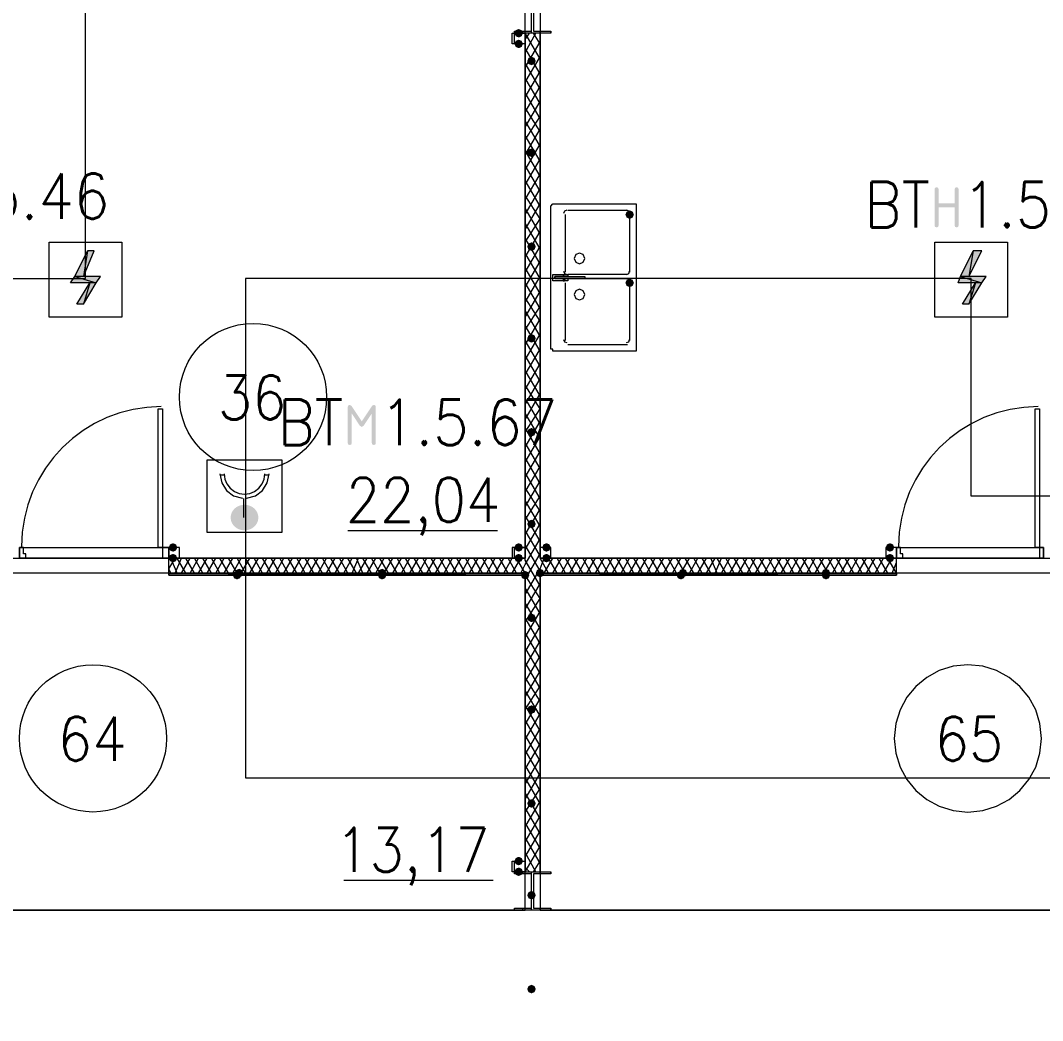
# Model space of a CAD drawing. Header units: millimetres. Extents: x 0 to 420, y 0 to 297.
# Drawn here: x 120.63 to 140.91, y 167.1 to 186.94 of the extents above; entities that cross this region are included whole.
import ezdxf

# ---------------------------------------------------------------- set-up
doc = ezdxf.new("R2010")
doc.units = ezdxf.units.MM
doc.styles.get("Standard").update_dxf_attribs({"font": 'STANDARD'})

msp = doc.modelspace()

# ---------------------------------------------------------------- hatches: boundary and pattern name
for color, points in [(7, [(130.598333, 186.69), (130.573463, 186.630204), (130.513667, 186.605333), (130.453871, 186.630204), (130.429, 186.69), (130.453871, 186.749796), (130.513667, 186.774667), (130.573462, 186.749796)]), (7, [(130.598333, 186.478333), (130.573463, 186.418537), (130.513667, 186.393667), (130.453871, 186.418537), (130.429, 186.478333), (130.453871, 186.538129), (130.513667, 186.563), (130.573462, 186.538129)]), (7, [(130.852333, 186.139667), (130.827463, 186.079871), (130.767667, 186.055), (130.707871, 186.079871), (130.683, 186.139667), (130.707871, 186.199462), (130.767667, 186.224333), (130.827462, 186.199463)]), (7, [(130.852333, 184.319333), (130.827463, 184.259537), (130.767667, 184.234667), (130.707871, 184.259537), (130.683, 184.319333), (130.707871, 184.379129), (130.767667, 184.404), (130.827462, 184.379129)]), (7, [(138.763375, 182.877353), (138.763375, 183.593933), (138.773366, 183.623699), (138.803614, 183.633621), (138.833379, 183.623699), (138.843301, 183.593933), (138.843301, 183.315018), (139.161352, 183.315018), (139.161352, 183.593933), (139.171274, 183.623699), (139.20104, 183.633621), (139.231081, 183.623699), (139.241279, 183.593933), (139.241279, 182.877353), (139.231081, 182.847588), (139.20104, 182.837666), (139.171274, 182.847588), (139.161352, 182.877353), (139.161352, 183.235643), (138.843301, 183.235643), (138.843301, 182.877353), (138.833379, 182.847588), (138.803614, 182.837666), (138.773366, 182.847588)]), (7, [(132.799667, 183.091667), (132.774796, 183.031871), (132.715, 183.007), (132.655204, 183.031871), (132.630333, 183.091667), (132.655204, 183.151462), (132.715, 183.176333), (132.774796, 183.151463)]), (7, [(130.852333, 182.456667), (130.827463, 182.396871), (130.767667, 182.372), (130.707871, 182.396871), (130.683, 182.456667), (130.707871, 182.516462), (130.767667, 182.541333), (130.827462, 182.516463)]), (7, [(132.799667, 181.737), (132.774796, 181.677204), (132.715, 181.652333), (132.655204, 181.677204), (132.630333, 181.737), (132.655204, 181.796796), (132.715, 181.821667), (132.774796, 181.796796)]), (7, [(130.852333, 180.636333), (130.827463, 180.576537), (130.767667, 180.551667), (130.707871, 180.576537), (130.683, 180.636333), (130.707871, 180.696129), (130.767667, 180.721), (130.827462, 180.696129)]), (7, [(127.6393, 179.315621), (127.669065, 179.305699), (127.678987, 179.275933), (127.678987, 178.559353), (127.669065, 178.529588), (127.6393, 178.519666), (127.609534, 178.529588), (127.599612, 178.559353), (127.599612, 179.144744), (127.437004, 178.901658), (127.400623, 178.877956), (127.363141, 178.901658), (127.201635, 179.144744), (127.201635, 178.559353), (127.191713, 178.529588), (127.161947, 178.519666), (127.131699, 178.529588), (127.121708, 178.559353), (127.121708, 179.275933), (127.131699, 179.305699), (127.161947, 179.315621), (127.196674, 179.295777), (127.400623, 178.989853), (127.605675, 179.297982)]), (7, [(130.852333, 178.773667), (130.827463, 178.713871), (130.767667, 178.689), (130.707871, 178.713871), (130.683, 178.773667), (130.707871, 178.833462), (130.767667, 178.858333), (130.827462, 178.833463)]), (7, [(130.852333, 176.953333), (130.827463, 176.893537), (130.767667, 176.868667), (130.707871, 176.893537), (130.683, 176.953333), (130.707871, 177.013129), (130.767667, 177.038), (130.827462, 177.013129)]), (7, [(123.740333, 176.487667), (123.715463, 176.427871), (123.655667, 176.403), (123.595871, 176.427871), (123.571, 176.487667), (123.595871, 176.547462), (123.655667, 176.572333), (123.715462, 176.547463)]), (7, [(130.598333, 176.487667), (130.573463, 176.427871), (130.513667, 176.403), (130.453871, 176.427871), (130.429, 176.487667), (130.453871, 176.547462), (130.513667, 176.572333), (130.573462, 176.547463)]), (7, [(131.148667, 176.487667), (131.123796, 176.427871), (131.064, 176.403), (131.004204, 176.427871), (130.979333, 176.487667), (131.004204, 176.547462), (131.064, 176.572333), (131.123796, 176.547463)]), (7, [(137.964333, 176.487667), (137.939463, 176.427871), (137.879667, 176.403), (137.819871, 176.427871), (137.795, 176.487667), (137.819871, 176.547462), (137.879667, 176.572333), (137.939462, 176.547463)]), (7, [(123.740333, 176.276), (123.715463, 176.216204), (123.655667, 176.191333), (123.595871, 176.216204), (123.571, 176.276), (123.595871, 176.335796), (123.655667, 176.360667), (123.715462, 176.335796)]), (7, [(130.598333, 176.276), (130.573463, 176.216204), (130.513667, 176.191333), (130.453871, 176.216204), (130.429, 176.276), (130.453871, 176.335796), (130.513667, 176.360667), (130.573462, 176.335796)]), (7, [(131.148667, 176.276), (131.123796, 176.216204), (131.064, 176.191333), (131.004204, 176.216204), (130.979333, 176.276), (131.004204, 176.335796), (131.064, 176.360667), (131.123796, 176.335796)]), (7, [(137.964333, 176.276), (137.939463, 176.216204), (137.879667, 176.191333), (137.819871, 176.216204), (137.795, 176.276), (137.819871, 176.335796), (137.879667, 176.360667), (137.939462, 176.335796)]), (254, [(125.010333, 175.937333), (124.985463, 175.877537), (124.925667, 175.852667), (124.865871, 175.877537), (124.841, 175.937333), (124.865871, 175.997129), (124.925667, 176.022), (124.985462, 175.997129)]), (254, [(125.052667, 175.979667), (125.027796, 175.919871), (124.968, 175.895), (124.908204, 175.919871), (124.883333, 175.979667), (124.908204, 176.039462), (124.968, 176.064333), (125.027796, 176.039463)]), (254, [(127.889, 175.979667), (127.864129, 175.919871), (127.804333, 175.895), (127.744538, 175.919871), (127.719667, 175.979667), (127.744537, 176.039462), (127.804333, 176.064333), (127.864129, 176.039463)]), (254, [(127.889, 175.937333), (127.864129, 175.877537), (127.804333, 175.852667), (127.744538, 175.877537), (127.719667, 175.937333), (127.744537, 175.997129), (127.804333, 176.022), (127.864129, 175.997129)]), (254, [(130.725333, 175.937333), (130.700463, 175.877537), (130.640667, 175.852667), (130.580871, 175.877537), (130.556, 175.937333), (130.580871, 175.997129), (130.640667, 176.022), (130.700462, 175.997129)]), (254, [(130.725333, 175.937333), (130.700463, 175.877537), (130.640667, 175.852667), (130.580871, 175.877537), (130.556, 175.937333), (130.580871, 175.997129), (130.640667, 176.022), (130.700462, 175.997129)]), (254, [(131.021667, 175.979667), (130.996796, 175.919871), (130.937, 175.895), (130.877204, 175.919871), (130.852333, 175.979667), (130.877204, 176.039462), (130.937, 176.064333), (130.996796, 176.039463)]), (254, [(133.815667, 175.937333), (133.790796, 175.877537), (133.731, 175.852667), (133.671204, 175.877537), (133.646333, 175.937333), (133.671204, 175.997129), (133.731, 176.022), (133.790796, 175.997129)]), (254, [(133.858, 175.979667), (133.833129, 175.919871), (133.773333, 175.895), (133.713538, 175.919871), (133.688667, 175.979667), (133.713537, 176.039462), (133.773333, 176.064333), (133.833129, 176.039463)]), (254, [(136.694333, 175.979667), (136.669463, 175.919871), (136.609667, 175.895), (136.549871, 175.919871), (136.525, 175.979667), (136.549871, 176.039462), (136.609667, 176.064333), (136.669462, 176.039463)]), (254, [(136.694333, 175.937333), (136.669463, 175.877537), (136.609667, 175.852667), (136.549871, 175.877537), (136.525, 175.937333), (136.549871, 175.997129), (136.609667, 176.022), (136.669462, 175.997129)]), (7, [(130.852333, 175.090667), (130.827463, 175.030871), (130.767667, 175.006), (130.707871, 175.030871), (130.683, 175.090667), (130.707871, 175.150462), (130.767667, 175.175333), (130.827462, 175.150463)]), (7, [(130.852333, 173.270333), (130.827463, 173.210537), (130.767667, 173.185667), (130.707871, 173.210537), (130.683, 173.270333), (130.707871, 173.330129), (130.767667, 173.355), (130.827462, 173.330129)]), (7, [(130.852333, 171.407667), (130.827463, 171.347871), (130.767667, 171.323), (130.707871, 171.347871), (130.683, 171.407667), (130.707871, 171.467462), (130.767667, 171.492333), (130.827462, 171.467463)]), (7, [(130.598333, 170.264667), (130.573463, 170.204871), (130.513667, 170.18), (130.453871, 170.204871), (130.429, 170.264667), (130.453871, 170.324462), (130.513667, 170.349333), (130.573462, 170.324463)]), (7, [(130.598333, 170.053), (130.573463, 169.993204), (130.513667, 169.968333), (130.453871, 169.993204), (130.429, 170.053), (130.453871, 170.112796), (130.513667, 170.137667), (130.573462, 170.112796)]), (7, [(130.852333, 169.587333), (130.827463, 169.527537), (130.767667, 169.502667), (130.707871, 169.527537), (130.683, 169.587333), (130.707871, 169.647129), (130.767667, 169.672), (130.827462, 169.647129)]), (7, [(130.852333, 167.724667), (130.827463, 167.664871), (130.767667, 167.64), (130.707871, 167.664871), (130.683, 167.724667), (130.707871, 167.784462), (130.767667, 167.809333), (130.827462, 167.784463)])]:
    msp.add_hatch(color=color).paths.add_polyline_path(points, flags=0)
h = msp.add_hatch(color=1)
h.paths.add_polyline_path([(122.089335, 182.371999), (121.962335, 182.371999), (121.877668, 181.863999)], flags=0)
h.paths.add_polyline_path([(121.962335, 182.371999), (121.877668, 181.863999), (121.708335, 181.863999)], flags=0)
h = msp.add_hatch(color=1)
h.paths.add_polyline_path([(139.700001, 182.371999), (139.530668, 182.371999), (139.446001, 181.863999)], flags=0)
h.paths.add_polyline_path([(139.530668, 182.371999), (139.446001, 181.863999), (139.276668, 181.863999)], flags=0)
h = msp.add_hatch(color=1)
h.paths.add_polyline_path([(122.216335, 181.863999), (121.708335, 181.863999), (122.131668, 181.736999)], flags=0)
h.paths.add_polyline_path([(121.708335, 181.863999), (122.131668, 181.736999), (121.623668, 181.736999)], flags=0)
h = msp.add_hatch(color=1)
h.paths.add_polyline_path([(122.131668, 181.736999), (122.004668, 181.736999), (121.877668, 181.313666)], flags=0)
h.paths.add_polyline_path([(122.004668, 181.736999), (121.877668, 181.313666), (121.750668, 181.313666)], flags=0)
h = msp.add_hatch(color=1)
h.paths.add_polyline_path([(139.784668, 181.863999), (139.276668, 181.863999), (139.700001, 181.736999)], flags=0)
h.paths.add_polyline_path([(139.276668, 181.863999), (139.700001, 181.736999), (139.234334, 181.736999)], flags=0)
h = msp.add_hatch(color=1)
h.paths.add_polyline_path([(139.700001, 181.736999), (139.573001, 181.736999), (139.446001, 181.313666)], flags=0)
h.paths.add_polyline_path([(139.573001, 181.736999), (139.446001, 181.313666), (139.319001, 181.313666)], flags=0)
h = msp.add_hatch(color=1)
edge = h.paths.add_edge_path(flags=0)
edge.add_ellipse((125.073835, 177.080333), major_axis=(0.275167, 0), ratio=0.923077, start_angle=0, end_angle=360)
h = msp.add_hatch(color=7)
h.paths.add_polyline_path([(130.640667, 175.979667), (123.571, 175.979667), (130.640667, 175.937333)], flags=0)
h.paths.add_polyline_path([(123.571, 175.979667), (130.640667, 175.937333), (123.571, 175.937333)], flags=0)
h = msp.add_hatch(color=7)
h.paths.add_polyline_path([(138.006667, 175.979667), (130.937, 175.979667), (138.006667, 175.937333)], flags=0)
h.paths.add_polyline_path([(130.937, 175.979667), (138.006667, 175.937333), (130.937, 175.937333)], flags=0)

# ---------------------------------------------------------------- linework, layer by layer
at = {"color": 1, "lineweight": 0}
for points in [[(107.611335, 163.152666), (107.611335, 178.138666), (107.611335, 178.858333), (108.331001, 178.858333), (117.771335, 178.858333), (117.771335, 181.821666), (121.200335, 181.821666), (121.920001, 181.821666), (121.920001, 195.622333), (116.755335, 195.622333), (116.755335, 203.369333), (110.659335, 203.369333), (110.659335, 213.783332), (109.685668, 213.783332), (109.685668, 219.328999), (139.488334, 219.328999), (139.488334, 204.131333), (226.610334, 204.131333)], [(156.421668, 181.821666), (142.663334, 181.821666), (142.663334, 177.503666), (141.943668, 177.503666), (139.488334, 177.503666), (139.488334, 181.821666), (125.095001, 181.821666), (125.095001, 178.223333), (125.095001, 171.915666), (243.840001, 171.915666)], [(124.587001, 177.949614), (124.621157, 177.768771), (124.716102, 177.617964), (124.858839, 177.511273), (125.03637, 177.46278)], [(124.587001, 177.926999), (124.671668, 177.926999)], [(124.671672, 177.949825), (124.685237, 177.84457), (124.725007, 177.748049), (124.788264, 177.664998), (124.87229, 177.600152), (124.970338, 177.559528), (125.073839, 177.545987), (125.17734, 177.559528), (125.275388, 177.600152), (125.359413, 177.664998), (125.422671, 177.748049), (125.462441, 177.84457), (125.476005, 177.949825)], [(125.111278, 177.462776), (125.288827, 177.511269), (125.431562, 177.61796), (125.526497, 177.768767), (125.560647, 177.94961)], [(125.476001, 177.926999), (125.560668, 177.926999)], [(125.052668, 177.461333), (125.052668, 177.080333)], [(125.095001, 177.461333), (125.095001, 177.080333)]]:
    msp.add_lwpolyline(points, dxfattribs=at)
at = {"color": 7, "lineweight": 0}
for points in [[(130.640667, 176.276), (130.640667, 187.409667), (114.046, 187.409667), (114.046, 176.276)], [(131.148667, 186.69), (130.429, 186.69), (130.429, 186.732333), (130.767667, 186.732333), (130.767667, 187.409667), (130.429, 187.409667), (131.148667, 187.409667), (130.81, 187.409667), (130.81, 186.732333), (131.148667, 186.732333)], [(130.937, 187.409667), (130.937, 176.276), (148.039667, 176.276), (148.039667, 187.409667)], [(130.640667, 186.478333), (130.429, 186.478333), (130.429, 186.69), (130.640667, 186.69), (130.640667, 186.478333), (130.386667, 186.478333), (130.386667, 186.69), (130.640667, 186.69)], [(132.842, 183.261), (132.842, 180.424667), (132.842, 180.382333), (132.799667, 180.382333), (131.233333, 180.382333), (131.191, 180.382333), (131.191, 180.424667), (131.148667, 180.424667), (131.148667, 183.261), (131.191, 183.303333), (131.233333, 183.303333), (132.799667, 183.303333), (132.842, 183.303333)], [(131.826, 182.223833), (131.795007, 182.298673), (131.720167, 182.329667), (131.645327, 182.298673), (131.614333, 182.223833), (131.645327, 182.148993), (131.720167, 182.118), (131.795007, 182.148993)], [(131.402667, 181.906333), (131.402667, 181.864), (131.233333, 181.864), (131.233333, 181.821667), (131.402667, 181.821667), (131.402667, 181.779333), (131.191, 181.779333), (131.191, 181.906333)], [(131.487333, 181.906333), (131.487333, 181.864), (131.402667, 181.864), (131.402667, 181.906333)], [(131.826, 181.864), (131.826, 181.821667), (131.233333, 181.821667), (131.233333, 181.864)], [(131.487333, 181.779333), (131.402667, 181.779333), (131.402667, 181.821667), (131.487333, 181.821667)], [(131.826, 181.504167), (131.795007, 181.579007), (131.720167, 181.61), (131.645327, 181.579007), (131.614333, 181.504167), (131.645327, 181.429327), (131.720167, 181.398333), (131.795007, 181.429327)], [(123.444, 179.239333), (123.444, 176.487667), (123.359333, 176.487667), (123.359333, 179.239333)], [(140.843, 179.239333), (140.843, 176.487667), (140.758333, 176.487667), (140.758333, 179.239333)], [(120.734667, 176.276), (120.734667, 176.360667), (120.692333, 176.360667), (120.692333, 176.487667), (120.607667, 176.487667), (120.607667, 176.276)], [(123.571, 176.276), (123.571, 176.487667), (123.444, 176.487667), (123.444, 176.360667), (123.444, 176.276)], [(123.571, 176.276), (123.782667, 176.276), (123.782667, 176.487667), (123.571, 176.487667), (123.571, 176.276), (123.782667, 176.276), (123.782667, 176.487667), (123.571, 176.487667)], [(130.386667, 176.276), (130.640667, 176.276), (130.640667, 176.487667), (130.386667, 176.487667)], [(130.429, 176.276), (130.429, 176.487667), (130.640667, 176.487667), (130.640667, 176.276)], [(130.937, 176.276), (131.148667, 176.276), (131.148667, 176.487667), (130.937, 176.487667), (130.937, 176.276), (131.148667, 176.276), (131.148667, 176.487667), (130.937, 176.487667)], [(137.795, 176.276), (138.006667, 176.276), (138.006667, 176.487667), (137.795, 176.487667), (137.795, 176.276), (138.006667, 176.276), (138.006667, 176.487667), (137.795, 176.487667)], [(138.133667, 176.276), (138.133667, 176.360667), (138.091333, 176.360667), (138.091333, 176.487667), (138.006667, 176.487667), (138.006667, 176.276)], [(140.927667, 176.276), (140.927667, 176.487667), (140.843, 176.487667), (140.843, 176.360667), (140.843, 176.276)], [(130.640667, 175.979667), (123.571, 175.979667), (130.640667, 175.937333)], [(123.571, 175.979667), (130.640667, 175.937333), (123.571, 175.937333)], [(123.571, 175.937333), (130.640667, 175.937333), (130.640667, 175.979667), (123.571, 175.979667)], [(123.571, 175.937333), (130.640667, 175.937333), (130.640667, 175.979667), (123.571, 175.979667)], [(138.006667, 175.979667), (130.937, 175.979667), (138.006667, 175.937333)], [(130.937, 175.979667), (138.006667, 175.937333), (130.937, 175.937333)], [(138.006667, 175.979667), (138.006667, 175.937333), (130.937, 175.937333), (130.937, 175.979667), (138.006667, 175.979667), (130.937, 175.979667), (130.937, 175.937333), (138.006667, 175.937333)], [(130.640667, 170.053), (130.429, 170.053), (130.429, 170.264667), (130.640667, 170.264667), (130.640667, 170.053), (130.386667, 170.053), (130.386667, 170.264667), (130.640667, 170.264667)], [(131.148667, 169.291), (130.429, 169.291), (130.429, 169.333333), (130.767667, 169.333333), (130.767667, 170.010667), (130.429, 170.010667), (130.429, 170.053), (131.148667, 170.053), (131.148667, 170.010667), (130.81, 170.010667), (130.81, 169.333333), (131.148667, 169.333333)]]:
    msp.add_lwpolyline(points, close=True, dxfattribs=at)
for points in [[(130.767667, 186.69), (130.767667, 187.409667)], [(130.429, 186.69), (130.429, 186.732333)], [(130.598333, 186.69), (130.598333, 186.732333)], [(130.640667, 186.563), (130.725333, 186.69)], [(130.640667, 186.309), (130.852333, 186.69)], [(130.937, 186.182), (130.640667, 186.69)], [(130.640667, 186.69), (130.640667, 176.276)], [(130.937, 176.276), (130.937, 186.69), (130.640667, 186.69)], [(130.937, 186.478333), (130.81, 186.69)], [(130.937, 186.69), (130.937, 186.732333)], [(131.148667, 186.69), (131.148667, 186.732333)], [(130.640667, 186.012667), (130.937, 186.520667)], [(130.937, 185.885667), (130.640667, 186.393667)], [(130.640667, 185.716333), (130.937, 186.224333)], [(130.937, 185.589333), (130.640667, 186.097333)], [(130.640667, 185.42), (130.937, 185.928)], [(130.937, 185.293), (130.640667, 185.801)], [(130.640667, 185.123667), (130.937, 185.631667)], [(130.937, 184.996667), (130.640667, 185.504667)], [(130.640667, 184.827333), (130.937, 185.335333)], [(130.937, 184.742667), (130.640667, 185.208333)], [(130.640667, 184.573333), (130.937, 185.039)], [(130.937, 184.446333), (130.640667, 184.954333)], [(130.640667, 184.277), (130.937, 184.785)], [(130.937, 184.15), (130.640667, 184.658)], [(130.640667, 183.980667), (130.937, 184.488667)], [(130.937, 183.853667), (130.640667, 184.361667)], [(130.640667, 183.684333), (130.937, 184.192333)], [(130.937, 183.557333), (130.640667, 184.065333)], [(130.640667, 183.388), (130.937, 183.896)], [(130.937, 183.261), (130.640667, 183.769)], [(130.640667, 183.091667), (130.937, 183.599667)], [(130.937, 183.007), (130.640667, 183.472667)], [(130.640667, 182.795333), (130.937, 183.303333)], [(130.937, 182.710667), (130.640667, 183.218667)], [(131.466167, 183.176333), (131.421272, 183.157728), (131.402667, 183.112833)], [(131.487333, 183.176333), (132.672667, 183.176333)], [(132.715, 183.112833), (132.696395, 183.157728), (132.6515, 183.176333)], [(130.640667, 182.541333), (130.937, 183.007)], [(130.937, 182.414333), (130.640667, 182.922333)], [(131.445, 181.948667), (131.445, 183.091667)], [(132.715, 183.091667), (132.715, 181.948667)], [(130.640667, 182.245), (130.937, 182.753)], [(121.200335, 182.541333), (122.639668, 182.541333)], [(130.937, 182.118), (130.640667, 182.626)], [(138.768668, 182.541333), (140.208001, 182.541333)], [(130.640667, 181.948667), (130.937, 182.456667)], [(130.937, 181.821667), (130.640667, 182.329667)], [(130.640667, 181.652333), (130.937, 182.160333)], [(130.937, 181.525333), (130.640667, 182.033333)], [(131.402667, 181.969833), (131.421272, 181.924939), (131.466167, 181.906333)], [(132.672667, 181.906333), (131.487333, 181.906333)], [(132.6515, 181.906333), (132.696395, 181.924939), (132.715, 181.969833)], [(130.640667, 181.356), (130.937, 181.864)], [(130.937, 181.229), (130.640667, 181.737)], [(131.466167, 181.821667), (131.421272, 181.803061), (131.402667, 181.758167)], [(131.445, 180.594), (131.445, 181.737)], [(131.487333, 181.821667), (132.672667, 181.821667)], [(132.715, 181.758167), (132.696395, 181.803061), (132.6515, 181.821667)], [(132.715, 181.737), (132.715, 180.594)], [(130.640667, 181.059667), (130.937, 181.567667)], [(130.937, 180.975), (130.640667, 181.440667)], [(130.640667, 180.805667), (130.937, 181.271333)], [(130.937, 180.678667), (130.640667, 181.186667)], [(130.640667, 180.509333), (130.937, 181.017333)], [(130.937, 180.382333), (130.640667, 180.890333)], [(130.640667, 180.213), (130.937, 180.721)], [(130.937, 180.086), (130.640667, 180.594)], [(131.402667, 180.615167), (131.421272, 180.570272), (131.466167, 180.551667)], [(132.672667, 180.509333), (131.487333, 180.509333)], [(132.6515, 180.551667), (132.696395, 180.570272), (132.715, 180.615167)], [(130.640667, 179.916667), (130.937, 180.424667)], [(130.937, 179.789667), (130.640667, 180.297667)], [(130.640667, 179.620333), (130.937, 180.128333)], [(130.937, 179.493333), (130.640667, 180.001333)], [(130.640667, 179.324), (130.937, 179.832)], [(130.937, 179.239333), (130.640667, 179.705)], [(130.640667, 179.027667), (130.937, 179.535667)], [(123.422833, 179.281667), (123.139325, 179.267351), (122.864006, 179.225333), (122.598272, 179.157007), (122.343515, 179.063766), (122.10113, 178.947004), (121.872509, 178.808114), (121.659048, 178.648491), (121.462139, 178.469528), (121.283176, 178.272619), (121.123552, 178.059157), (120.984663, 177.830537), (120.867901, 177.588151), (120.77466, 177.333395), (120.706334, 177.06766), (120.664316, 176.792342), (120.65, 176.508833)], [(130.937, 178.943), (130.640667, 179.451)], [(140.821833, 179.281667), (140.538325, 179.267351), (140.263006, 179.225333), (139.997272, 179.157007), (139.742515, 179.063766), (139.50013, 178.947004), (139.271509, 178.808114), (139.058048, 178.648491), (138.861139, 178.469528), (138.682176, 178.272619), (138.522552, 178.059157), (138.383663, 177.830537), (138.266901, 177.588151), (138.17366, 177.333395), (138.105334, 177.06766), (138.063316, 176.792342), (138.049, 176.508833)], [(130.640667, 178.773667), (130.937, 179.239333)], [(130.937, 178.646667), (130.640667, 179.154667)], [(130.640667, 178.477333), (130.937, 178.985333)], [(130.937, 178.350333), (130.640667, 178.858333)], [(130.640667, 178.181), (130.937, 178.689)], [(130.937, 178.054), (130.640667, 178.562)], [(130.640667, 177.884667), (130.937, 178.392667)], [(130.937, 177.757667), (130.640667, 178.265667)], [(124.333001, 178.223333), (125.814668, 178.223333)], [(130.640667, 177.588333), (130.937, 178.096333)], [(130.937, 177.461333), (130.640667, 177.969333)], [(130.640667, 177.292), (130.937, 177.8)], [(130.937, 177.207333), (130.640667, 177.673)], [(130.640667, 177.038), (130.937, 177.503667)], [(130.937, 176.911), (130.640667, 177.419)], [(130.640667, 176.741667), (130.937, 177.249667)], [(130.937, 176.614667), (130.640667, 177.122667)], [(127.127, 176.826333), (130.090333, 176.826333)], [(130.640667, 176.445333), (130.937, 176.953333)], [(130.937, 176.318333), (130.640667, 176.826333)], [(130.640667, 176.149), (130.937, 176.657)], [(120.607667, 176.403), (120.607667, 176.487667), (122.089333, 176.487667)], [(122.089333, 176.487667), (123.571, 176.487667), (123.571, 176.403)], [(130.937, 176.022), (130.640667, 176.53)], [(138.006667, 176.403), (138.006667, 176.487667), (139.488333, 176.487667)], [(139.488333, 176.487667), (140.927667, 176.487667), (140.927667, 176.403)], [(122.089333, 176.276), (120.607667, 176.276), (120.607667, 176.403)], [(123.571, 176.403), (123.571, 176.276), (122.089333, 176.276)], [(123.571, 176.064333), (123.698, 176.276)], [(123.571, 175.979667), (123.571, 176.276)], [(123.571, 175.979667), (123.571, 176.276)], [(130.640667, 176.276), (123.571, 176.276)], [(123.740333, 175.979667), (123.613333, 176.276)], [(123.698, 175.979667), (123.825, 176.276)], [(123.909667, 175.979667), (123.740333, 176.276)], [(123.825, 175.979667), (123.994333, 176.276)], [(124.079, 175.979667), (123.909667, 176.276)], [(123.994333, 175.979667), (124.163667, 176.276)], [(124.248333, 175.979667), (124.079, 176.276)], [(124.163667, 175.979667), (124.333, 176.276)], [(124.417667, 175.979667), (124.248333, 176.276)], [(124.333, 175.979667), (124.502333, 176.276)], [(124.587, 175.979667), (124.417667, 176.276)], [(124.502333, 175.979667), (124.671667, 176.276)], [(124.756333, 175.979667), (124.587, 176.276)], [(124.671667, 175.979667), (124.841, 176.276)], [(124.925667, 175.979667), (124.756333, 176.276)], [(124.841, 175.979667), (125.010333, 176.276)], [(125.095, 175.979667), (124.925667, 176.276)], [(125.010333, 175.979667), (125.179667, 176.276)], [(125.264333, 175.979667), (125.095, 176.276)], [(125.179667, 175.979667), (125.349, 176.276)], [(125.433667, 175.979667), (125.264333, 176.276)], [(125.349, 175.979667), (125.518333, 176.276)], [(125.603, 175.979667), (125.433667, 176.276)], [(125.518333, 175.979667), (125.687667, 176.276)], [(125.772333, 175.979667), (125.603, 176.276)], [(125.687667, 175.979667), (125.857, 176.276)], [(125.941667, 175.979667), (125.772333, 176.276)], [(125.857, 175.979667), (126.026333, 176.276)], [(126.111, 175.979667), (125.941667, 176.276)], [(126.026333, 175.979667), (126.195667, 176.276)], [(126.280333, 175.979667), (126.111, 176.276)], [(126.195667, 175.979667), (126.365, 176.276)], [(126.449667, 175.979667), (126.280333, 176.276)], [(126.365, 175.979667), (126.534333, 176.276)], [(126.619, 175.979667), (126.449667, 176.276)], [(126.534333, 175.979667), (126.703667, 176.276)], [(126.788333, 175.979667), (126.619, 176.276)], [(126.703667, 175.979667), (126.873, 176.276)], [(126.957667, 175.979667), (126.788333, 176.276)], [(126.873, 175.979667), (127.042333, 176.276)], [(127.127, 175.979667), (126.957667, 176.276)], [(127.042333, 175.979667), (127.211667, 176.276)], [(127.296333, 175.979667), (127.127, 176.276)], [(127.211667, 175.979667), (127.338667, 176.276)], [(127.423333, 175.979667), (127.296333, 176.276)], [(127.338667, 175.979667), (127.508, 176.276)], [(127.592667, 175.979667), (127.423333, 176.276)], [(127.508, 175.979667), (127.677333, 176.276)], [(127.762, 175.979667), (127.592667, 176.276)], [(127.677333, 175.979667), (127.846667, 176.276)], [(127.931333, 175.979667), (127.762, 176.276)], [(127.846667, 175.979667), (128.016, 176.276)], [(128.100667, 175.979667), (127.931333, 176.276)], [(128.016, 175.979667), (128.185333, 176.276)], [(128.27, 175.979667), (128.100667, 176.276)], [(128.185333, 175.979667), (128.354667, 176.276)], [(128.439333, 175.979667), (128.27, 176.276)], [(128.354667, 175.979667), (128.524, 176.276)], [(128.608667, 175.979667), (128.439333, 176.276)], [(128.524, 175.979667), (128.693333, 176.276)], [(128.778, 175.979667), (128.608667, 176.276)], [(128.693333, 175.979667), (128.862667, 176.276)], [(128.947333, 175.979667), (128.778, 176.276)], [(128.862667, 175.979667), (129.032, 176.276)], [(129.116667, 175.979667), (128.947333, 176.276)], [(129.032, 175.979667), (129.201333, 176.276)], [(129.286, 175.979667), (129.116667, 176.276)], [(129.201333, 175.979667), (129.370667, 176.276)], [(129.455333, 175.979667), (129.286, 176.276)], [(129.370667, 175.979667), (129.54, 176.276)], [(129.624667, 175.979667), (129.455333, 176.276)], [(129.54, 175.979667), (129.709333, 176.276)], [(129.794, 175.979667), (129.624667, 176.276)], [(129.709333, 175.979667), (129.878667, 176.276)], [(129.963333, 175.979667), (129.794, 176.276)], [(129.878667, 175.979667), (130.048, 176.276)], [(130.132667, 175.979667), (129.963333, 176.276)], [(130.048, 175.979667), (130.217333, 176.276)], [(130.302, 175.979667), (130.132667, 176.276)], [(130.217333, 175.979667), (130.386667, 176.276)], [(130.471333, 175.979667), (130.302, 176.276)], [(130.386667, 175.979667), (130.556, 176.276)], [(130.640667, 175.979667), (130.471333, 176.276)], [(130.640667, 175.852667), (130.937, 176.360667)], [(130.640667, 176.233667), (130.640667, 176.276)], [(130.937, 175.725667), (130.640667, 176.233667)], [(130.937, 176.064333), (131.021667, 176.276)], [(131.106333, 175.979667), (130.937, 176.276)], [(138.006667, 176.276), (130.937, 176.276)], [(131.021667, 175.979667), (131.191, 176.276)], [(131.275667, 175.979667), (131.106333, 176.276)], [(131.191, 175.979667), (131.360333, 176.276)], [(131.445, 175.979667), (131.275667, 176.276)], [(131.360333, 175.979667), (131.529667, 176.276)], [(131.614333, 175.979667), (131.445, 176.276)], [(131.529667, 175.979667), (131.699, 176.276)], [(131.783667, 175.979667), (131.614333, 176.276)], [(131.699, 175.979667), (131.868333, 176.276)], [(131.953, 175.979667), (131.783667, 176.276)], [(131.868333, 175.979667), (132.037667, 176.276)], [(132.122333, 175.979667), (131.953, 176.276)], [(132.037667, 175.979667), (132.207, 176.276)], [(132.291667, 175.979667), (132.122333, 176.276)], [(132.207, 175.979667), (132.376333, 176.276)], [(132.461, 175.979667), (132.291667, 176.276)], [(132.376333, 175.979667), (132.545667, 176.276)], [(132.630333, 175.979667), (132.461, 176.276)], [(132.545667, 175.979667), (132.715, 176.276)], [(132.799667, 175.979667), (132.630333, 176.276)], [(132.715, 175.979667), (132.884333, 176.276)], [(132.969, 175.979667), (132.799667, 176.276)], [(132.884333, 175.979667), (133.053667, 176.276)], [(133.138333, 175.979667), (132.969, 176.276)], [(133.053667, 175.979667), (133.223, 176.276)], [(133.307667, 175.979667), (133.138333, 176.276)], [(133.223, 175.979667), (133.392333, 176.276)], [(133.477, 175.979667), (133.307667, 176.276)], [(133.392333, 175.979667), (133.561667, 176.276)], [(133.646333, 175.979667), (133.477, 176.276)], [(133.561667, 175.979667), (133.731, 176.276)], [(133.815667, 175.979667), (133.646333, 176.276)], [(133.731, 175.979667), (133.900333, 176.276)], [(133.985, 175.979667), (133.815667, 176.276)], [(133.900333, 175.979667), (134.069667, 176.276)], [(134.154333, 175.979667), (133.985, 176.276)], [(134.069667, 175.979667), (134.239, 176.276)], [(134.323667, 175.979667), (134.154333, 176.276)], [(134.239, 175.979667), (134.408333, 176.276)], [(134.450667, 175.979667), (134.323667, 176.276)], [(134.408333, 175.979667), (134.535333, 176.276)], [(134.62, 175.979667), (134.450667, 176.276)], [(134.535333, 175.979667), (134.704667, 176.276)], [(134.789333, 175.979667), (134.62, 176.276)], [(134.704667, 175.979667), (134.874, 176.276)], [(134.958667, 175.979667), (134.789333, 176.276)], [(134.874, 175.979667), (135.043333, 176.276)], [(135.128, 175.979667), (134.958667, 176.276)], [(135.043333, 175.979667), (135.212667, 176.276)], [(135.297333, 175.979667), (135.128, 176.276)], [(135.212667, 175.979667), (135.382, 176.276)], [(135.466667, 175.979667), (135.297333, 176.276)], [(135.382, 175.979667), (135.551333, 176.276)], [(135.636, 175.979667), (135.466667, 176.276)], [(135.551333, 175.979667), (135.720667, 176.276)], [(135.805333, 175.979667), (135.636, 176.276)], [(135.720667, 175.979667), (135.89, 176.276)], [(135.974667, 175.979667), (135.805333, 176.276)], [(135.89, 175.979667), (136.059333, 176.276)], [(136.144, 175.979667), (135.974667, 176.276)], [(136.059333, 175.979667), (136.228667, 176.276)], [(136.313333, 175.979667), (136.144, 176.276)], [(136.228667, 175.979667), (136.398, 176.276)], [(136.482667, 175.979667), (136.313333, 176.276)], [(136.398, 175.979667), (136.567333, 176.276)], [(136.652, 175.979667), (136.482667, 176.276)], [(136.567333, 175.979667), (136.736667, 176.276)], [(136.821333, 175.979667), (136.652, 176.276)], [(136.736667, 175.979667), (136.906, 176.276)], [(136.990667, 175.979667), (136.821333, 176.276)], [(136.906, 175.979667), (137.075333, 176.276)], [(137.16, 175.979667), (136.990667, 176.276)], [(137.075333, 175.979667), (137.244667, 176.276)], [(137.329333, 175.979667), (137.16, 176.276)], [(137.244667, 175.979667), (137.414, 176.276)], [(137.498667, 175.979667), (137.329333, 176.276)], [(137.414, 175.979667), (137.583333, 176.276)], [(137.668, 175.979667), (137.498667, 176.276)], [(137.583333, 175.979667), (137.752667, 176.276)], [(137.837333, 175.979667), (137.668, 176.276)], [(137.752667, 175.979667), (137.922, 176.276)], [(138.006667, 175.979667), (137.837333, 176.276)], [(139.488333, 176.276), (138.006667, 176.276), (138.006667, 176.403)], [(138.006667, 176.233667), (138.006667, 176.276)], [(138.006667, 175.979667), (138.006667, 176.276)], [(138.006667, 175.979667), (138.006667, 176.276)], [(140.927667, 176.403), (140.927667, 176.276), (139.488333, 176.276)], [(123.613333, 175.979667), (123.571, 176.064333)], [(130.556, 175.979667), (130.640667, 176.149)], [(130.640667, 175.556333), (130.937, 176.064333)], [(130.937, 175.979667), (130.937, 176.022)], [(137.922, 175.979667), (138.006667, 176.191333)], [(130.640667, 175.937333), (123.571, 175.937333), (130.640667, 175.979667), (123.571, 175.979667)], [(123.571, 175.979667), (130.640667, 175.979667)], [(130.640667, 175.979667), (130.640667, 170.053), (130.937, 170.053), (130.937, 175.979667)], [(130.937, 175.471667), (130.640667, 175.937333)], [(138.006667, 175.979667), (130.937, 175.979667), (138.006667, 175.979667), (130.937, 175.937333)], [(130.937, 175.979667), (138.006667, 175.979667)], [(130.640667, 175.26), (130.937, 175.768)], [(130.937, 175.175333), (130.640667, 175.683333)], [(130.640667, 175.006), (130.937, 175.471667)], [(130.937, 174.879), (130.640667, 175.387)], [(130.640667, 174.709667), (130.937, 175.217667)], [(130.937, 174.582667), (130.640667, 175.090667)], [(130.640667, 174.413333), (130.937, 174.921333)], [(130.937, 174.286333), (130.640667, 174.794333)], [(130.640667, 174.117), (130.937, 174.625)], [(130.937, 173.99), (130.640667, 174.498)], [(130.640667, 173.820667), (130.937, 174.328667)], [(130.937, 173.693667), (130.640667, 174.201667)], [(130.640667, 173.524333), (130.937, 174.032333)], [(140.885333, 172.698833), (140.855661, 172.993177), (140.770561, 173.267329), (140.635905, 173.515416), (140.457566, 173.731566), (140.241416, 173.909905), (139.993329, 174.044561), (139.719177, 174.129661), (139.424833, 174.159333), (139.13049, 174.129661), (138.856338, 174.044561), (138.608251, 173.909905), (138.392101, 173.731566), (138.213762, 173.515416), (138.079106, 173.267329), (137.994005, 172.993177), (137.964333, 172.698833)], [(130.937, 173.439667), (130.640667, 173.905333)], [(130.640667, 173.270333), (130.937, 173.736)], [(130.937, 173.143333), (130.640667, 173.651333)], [(130.640667, 172.974), (130.937, 173.482)], [(130.937, 172.847), (130.640667, 173.355)], [(130.640667, 172.677667), (130.937, 173.185667)], [(130.937, 172.550667), (130.640667, 173.058667)], [(130.640667, 172.381333), (130.937, 172.889333)], [(130.937, 172.254333), (130.640667, 172.762333)], [(130.640667, 172.085), (130.937, 172.593)], [(137.964333, 172.698833), (137.994005, 172.40449), (138.079106, 172.130338), (138.213762, 171.882251), (138.392101, 171.666101), (138.608251, 171.487762), (138.856338, 171.353106), (139.13049, 171.268005), (139.424833, 171.238333), (139.719177, 171.268005), (139.993329, 171.353106), (140.241416, 171.487762), (140.457566, 171.666101), (140.635905, 171.882251), (140.770561, 172.130338), (140.855661, 172.40449), (140.885333, 172.698833)], [(130.937, 171.958), (130.640667, 172.466)], [(130.640667, 171.788667), (130.937, 172.296667)], [(130.937, 171.661667), (130.640667, 172.169667)], [(130.640667, 171.492333), (130.937, 172.000333)], [(130.937, 171.407667), (130.640667, 171.915667)], [(130.640667, 171.238333), (130.937, 171.704)], [(130.937, 171.111333), (130.640667, 171.619333)], [(130.640667, 170.942), (130.937, 171.45)], [(130.937, 170.815), (130.640667, 171.323)], [(130.640667, 170.645667), (130.937, 171.153667)], [(130.937, 170.518667), (130.640667, 171.026667)], [(130.640667, 170.349333), (130.937, 170.857333)], [(130.937, 170.222333), (130.640667, 170.730333)], [(130.640667, 170.053), (130.937, 170.561)], [(130.852333, 170.053), (130.640667, 170.434)], [(130.725333, 170.053), (130.640667, 170.137667)], [(130.81, 170.053), (130.937, 170.264667)], [(130.429, 170.010667), (130.429, 170.053)], [(130.598333, 170.010667), (130.598333, 170.053)], [(130.767667, 169.291), (130.767667, 170.053)], [(130.937, 170.010667), (130.937, 170.053)], [(131.148667, 170.010667), (131.148667, 170.053)], [(127.042333, 169.883667), (130.005667, 169.883667)], [(130.429, 169.291), (130.429, 169.333333)], [(130.598333, 169.291), (130.598333, 169.333333)], [(130.937, 169.291), (130.937, 169.333333)], [(131.148667, 169.291), (131.148667, 169.333333)]]:
    msp.add_lwpolyline(points, dxfattribs=at)
at = {"color": 1, "lineweight": 0}
for points in [[(122.639668, 181.059666), (121.200335, 181.059666), (121.200335, 182.541333), (122.639668, 182.541333)], [(140.208001, 181.059666), (138.768668, 181.059666), (138.768668, 182.541333), (140.208001, 182.541333)], [(121.962335, 182.371999), (121.877668, 181.863999), (121.708335, 181.863999)], [(122.089335, 182.371999), (121.962335, 182.371999), (121.877668, 181.863999)], [(139.530668, 182.371999), (139.446001, 181.863999), (139.276668, 181.863999)], [(139.700001, 182.371999), (139.530668, 182.371999), (139.446001, 181.863999)], [(121.708335, 181.863999), (122.131668, 181.736999), (121.623668, 181.736999)], [(122.216335, 181.863999), (121.708335, 181.863999), (122.131668, 181.736999)], [(122.004668, 181.736999), (121.877668, 181.313666), (121.750668, 181.313666)], [(122.131668, 181.736999), (122.004668, 181.736999), (121.877668, 181.313666)], [(139.276668, 181.863999), (139.700001, 181.736999), (139.234334, 181.736999)], [(139.784668, 181.863999), (139.276668, 181.863999), (139.700001, 181.736999)], [(139.573001, 181.736999), (139.446001, 181.313666), (139.319001, 181.313666)], [(139.700001, 181.736999), (139.573001, 181.736999), (139.446001, 181.313666)], [(125.814668, 178.223333), (125.814668, 176.783999), (124.333001, 176.783999), (124.333001, 178.223333)]]:
    msp.add_lwpolyline(points, close=True, dxfattribs=at)
at = {"color": 171, "lineweight": 0}
for points in [[(114.046, 169.291), (130.640667, 169.291), (130.640667, 175.979667), (114.046, 175.979667)], [(148.039667, 175.979667), (130.937, 175.979667), (130.937, 169.291), (148.039667, 169.291)]]:
    msp.add_lwpolyline(points, close=True, dxfattribs=at)
at = {"color": 8, "lineweight": 0}
msp.add_lwpolyline([(235.500333, 158.453667), (235.500333, 169.291), (114.046, 169.291), (114.046, 158.453667)], close=True, dxfattribs=at)
at = {"color": 7, "lineweight": 0}
for centre in [(125.243167, 179.472167), (122.068167, 172.698833)]:
    msp.add_circle(centre, 1.4605, dxfattribs=at)

# ---------------------------------------------------------------- texts
at = {"color": 7, "attachment_point": 1}
for s, insert, char_height, width in [('1.5.46', (118.872003, 183.908573), 0.90157, 3.00523333), ('BT', (137.371667, 183.739238), 0.90157, 1.30226778), ('1.5.66', (139.318998, 183.739238), 0.90157, 2.90505889), ('36', (124.544672, 179.899701), 0.872032, 1.06581689), ('BT', (125.73, 179.421233), 0.90157, 1.30226778), ('1.5.67', (127.762003, 179.421233), 0.90157, 2.90505889), ('22,04', (127.084672, 177.867697), 0.872032, 2.85832711), ('64', (121.369672, 173.126367), 0.872032, 1.16270933), ('65', (138.76867, 173.126367), 0.872032, 1.06581689), ('13,17', (126.873005, 170.925029), 0.872032, 2.37386489)]:
    msp.add_mtext(s, dxfattribs=dict(at, insert=insert, char_height=char_height, width=width))

doc.saveas('drawing.dxf')
